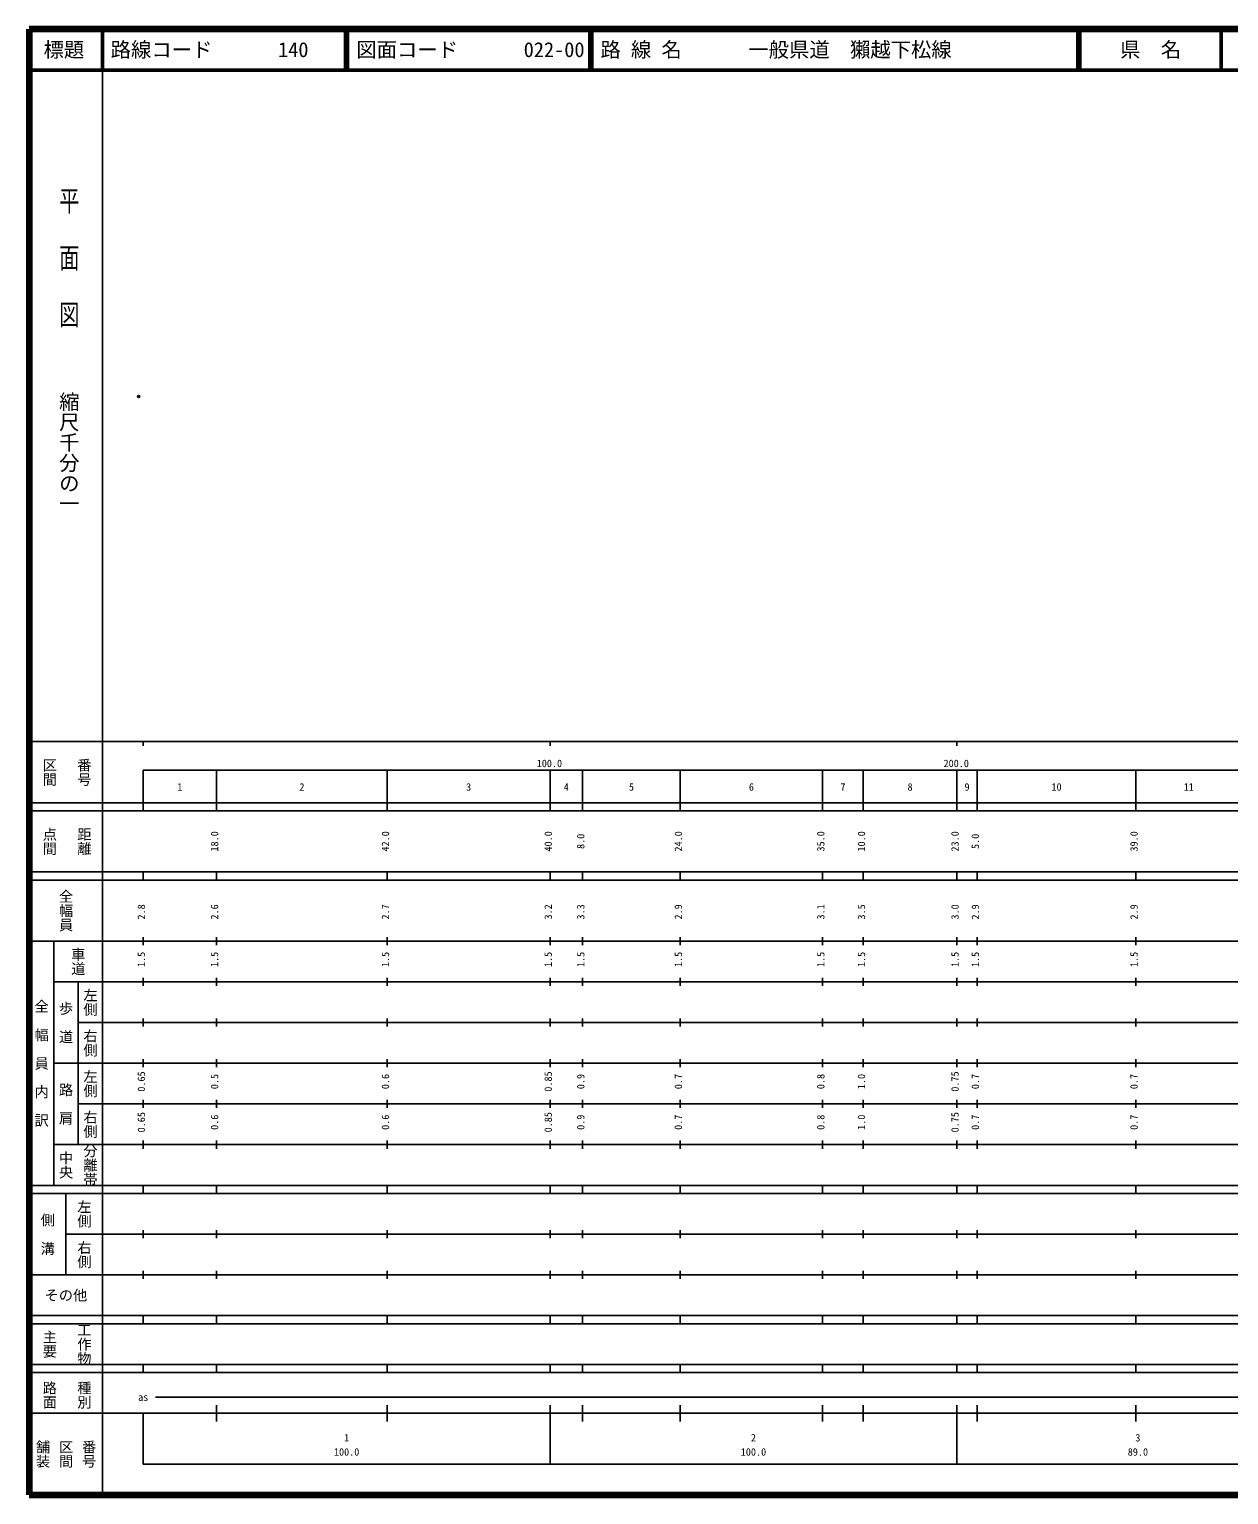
# Model space of a CAD drawing. Units: millimetres on the paper. Extents: x 40 to 680, y 20 to 380.
# Drawn here: x 40 to 334.8, y 20 to 380 of the extents above; entities that cross this region are included whole.
import ezdxf
from ezdxf.enums import TextEntityAlignment as Align

# ---------------------------------------------------------------- set-up
doc = ezdxf.new("R2010")
doc.units = ezdxf.units.MM
doc.header["$PDMODE"] = 32
doc.header["$PDSIZE"] = 0.5
doc.layers.add('M-OTRS', color=6, linetype='Continuous')
doc.layers.add('M-TTL-TXT', color=7, linetype='Continuous')
for name, color, linetype, lineweight in [('M-TTL', 2, 'Continuous', 140), ('M-TTL-BAND', 7, 'Continuous', 25), ('M-TTL-LINE', 7, 'Continuous', 50)]:
    doc.layers.add(name, color=color, linetype=linetype, lineweight=lineweight)
doc.styles.add('@ＭＳ ゴシック', font='')
doc.styles.add('ＭＳ ゴシック', font='')
doc.styles.get('@ＭＳ ゴシック').set_extended_font_data('@MS Gothic')
doc.styles.get('ＭＳ ゴシック').set_extended_font_data('MS Gothic')

msp = doc.modelspace()

# ---------------------------------------------------------------- linework, layer by layer
at = {"layer": 'M-OTRS'}
msp.add_point((66.882, 289.796), dxfattribs=at)
at = {"layer": 'M-TTL'}
for p, q in [((40, 380), (40, 20)), ((680, 380), (40, 380)), ((40, 20), (680, 20))]:
    msp.add_line(p, q, dxfattribs=at)
at = {"layer": 'M-TTL-BAND'}
for p, q in [((58, 370), (58, 20)), ((40, 205), (579, 205)), ((68, 205), (68, 204)), ((168, 205), (168, 204)), ((268, 205), (268, 204)), ((68, 198), (579, 198)), ((68, 198), (68, 188)), ((86, 188), (86, 198)), ((128, 188), (128, 198)), ((168, 188), (168, 198)), ((176, 188), (176, 198)), ((200, 188), (200, 198)), ((235, 188), (235, 198)), ((245, 188), (245, 198)), ((268, 188), (268, 198)), ((273, 188), (273, 198)), ((312, 188), (312, 198)), ((40, 190), (579, 190)), ((40, 188), (579, 188)), ((40, 173), (579, 173)), ((68, 171), (68, 173)), ((86, 171), (86, 173)), ((128, 171), (128, 173)), ((168, 171), (168, 173)), ((176, 171), (176, 173)), ((200, 171), (200, 173)), ((235, 171), (235, 173)), ((245, 171), (245, 173)), ((268, 171), (268, 173)), ((273, 171), (273, 173)), ((312, 171), (312, 173)), ((40, 171), (579, 171)), ((40, 156), (579, 156)), ((46, 96), (46, 156)), ((68, 155), (68, 157)), ((86, 155), (86, 157)), ((128, 155), (128, 157)), ((168, 155), (168, 157)), ((176, 155), (176, 157)), ((200, 155), (200, 157)), ((235, 155), (235, 157)), ((245, 155), (245, 157)), ((268, 155), (268, 157)), ((273, 155), (273, 157)), ((312, 155), (312, 157)), ((46, 146), (579, 146)), ((52, 146), (52, 106)), ((68, 145), (68, 147)), ((86, 145), (86, 147)), ((128, 145), (128, 147)), ((168, 145), (168, 147)), ((176, 145), (176, 147)), ((200, 145), (200, 147)), ((235, 145), (235, 147)), ((245, 145), (245, 147)), ((268, 145), (268, 147)), ((273, 145), (273, 147)), ((312, 145), (312, 147)), ((68, 135), (68, 137)), ((86, 135), (86, 137)), ((128, 135), (128, 137)), ((168, 135), (168, 137)), ((176, 135), (176, 137)), ((200, 135), (200, 137)), ((235, 135), (235, 137)), ((245, 135), (245, 137)), ((268, 135), (268, 137)), ((273, 135), (273, 137)), ((312, 135), (312, 137)), ((52, 136), (579, 136)), ((46, 126), (579, 126)), ((68, 125), (68, 127)), ((86, 125), (86, 127)), ((128, 125), (128, 127)), ((168, 125), (168, 127)), ((176, 125), (176, 127)), ((200, 125), (200, 127)), ((235, 125), (235, 127)), ((245, 125), (245, 127)), ((268, 125), (268, 127)), ((273, 125), (273, 127)), ((312, 125), (312, 127)), ((52, 116), (579, 116)), ((68, 115), (68, 117)), ((86, 115), (86, 117)), ((128, 115), (128, 117)), ((168, 115), (168, 117)), ((176, 115), (176, 117)), ((200, 115), (200, 117)), ((235, 115), (235, 117)), ((245, 115), (245, 117)), ((268, 115), (268, 117)), ((273, 115), (273, 117)), ((312, 115), (312, 117)), ((46, 106), (579, 106)), ((68, 105), (68, 107)), ((86, 105), (86, 107)), ((128, 105), (128, 107)), ((168, 105), (168, 107)), ((176, 105), (176, 107)), ((200, 105), (200, 107)), ((235, 105), (235, 107)), ((245, 105), (245, 107)), ((268, 105), (268, 107)), ((273, 105), (273, 107)), ((312, 105), (312, 107)), ((40, 96), (579, 96)), ((40, 94), (579, 94)), ((49, 94), (49, 74)), ((68, 94), (68, 96)), ((86, 94), (86, 96)), ((128, 94), (128, 96)), ((168, 94), (168, 96)), ((176, 94), (176, 96)), ((200, 94), (200, 96)), ((235, 94), (235, 96)), ((245, 94), (245, 96)), ((268, 94), (268, 96)), ((273, 94), (273, 96)), ((312, 94), (312, 96)), ((49, 84), (579, 84)), ((68, 83), (68, 85)), ((86, 83), (86, 85)), ((128, 83), (128, 85)), ((168, 83), (168, 85)), ((176, 83), (176, 85)), ((200, 83), (200, 85)), ((235, 83), (235, 85)), ((245, 83), (245, 85)), ((268, 83), (268, 85)), ((273, 83), (273, 85)), ((312, 83), (312, 85)), ((40, 74), (579, 74)), ((68, 73), (68, 75)), ((86, 73), (86, 75)), ((128, 73), (128, 75)), ((168, 73), (168, 75)), ((176, 73), (176, 75)), ((200, 73), (200, 75)), ((235, 73), (235, 75)), ((245, 73), (245, 75)), ((268, 73), (268, 75)), ((273, 73), (273, 75)), ((312, 73), (312, 75)), ((40, 64), (579, 64)), ((40, 62), (579, 62)), ((68, 62), (68, 64)), ((86, 62), (86, 64)), ((128, 62), (128, 64)), ((168, 62), (168, 64)), ((176, 62), (176, 64)), ((200, 62), (200, 64)), ((235, 62), (235, 64)), ((245, 62), (245, 64)), ((268, 62), (268, 64)), ((273, 62), (273, 64)), ((312, 62), (312, 64)), ((40, 52), (579, 52)), ((68, 50), (68, 52)), ((86, 50), (86, 52)), ((128, 50), (128, 52)), ((168, 50), (168, 52)), ((176, 50), (176, 52)), ((200, 50), (200, 52)), ((235, 50), (235, 52)), ((245, 50), (245, 52)), ((268, 50), (268, 52)), ((273, 50), (273, 52)), ((312, 50), (312, 52)), ((40, 50), (579, 50)), ((71, 44), (565, 44)), ((40, 40), (579, 40)), ((68, 40), (68, 27.5)), ((86, 38), (86, 42)), ((128, 38), (128, 42)), ((168, 27.5), (168, 42)), ((176, 38), (176, 42)), ((200, 38), (200, 42)), ((235, 38), (235, 42)), ((245, 38), (245, 42)), ((268, 27.5), (268, 42)), ((273, 38), (273, 42)), ((312, 38), (312, 42)), ((68, 27.5), (579, 27.5))]:
    msp.add_line(p, q, dxfattribs=at)
at = {"layer": 'M-TTL-LINE'}
for p, q in [((58, 380), (58, 370)), ((117.75, 380), (117.75, 370)), ((118.25, 380), (118.25, 370)), ((177.75, 380), (177.75, 370)), ((178.25, 380), (178.25, 370)), ((297.75, 380), (297.75, 370)), ((298.25, 380), (298.25, 370)), ((333, 380), (333, 370)), ((40, 370), (680, 370))]:
    msp.add_line(p, q, dxfattribs=at)

# ---------------------------------------------------------------- texts
at = {"layer": 'M-TTL-BAND', "style": '@ＭＳ ゴシック', "width": 1.4}
msp.add_text('平  面  図', height=3.666, rotation=270, dxfattribs=at).set_placement((49.777, 306.475), align=Align.MIDDLE_RIGHT)
at = {"layer": 'M-TTL-BAND', "style": '@ＭＳ ゴシック'}
msp.add_text('縮尺千分の一', height=3.666, rotation=270, dxfattribs=at).set_placement((49.777, 261.03), align=Align.MIDDLE_RIGHT)
for s, p in [('区間', (45, 197.5)), ('番号', (53.5, 197.5)), ('点間', (45, 180.5)), ('距離', (53.5, 180.5)), ('全幅員', (49, 163.5)), ('車道', (52, 151)), ('左側', (55, 141)), ('全\u3000幅\u3000員\u3000内\u3000訳', (43, 126)), ('歩\u3000道', (49, 136)), ('右側', (55, 131)), ('左側', (55, 121)), ('路\u3000肩', (49, 116)), ('右側', (55, 111)), ('分離帯', (55, 101)), ('中央', (49, 101)), ('左側', (53.5, 89)), ('側\u3000溝', (44.5, 84)), ('右側', (53.5, 79)), ('工作物', (53.5, 57)), ('主要', (45, 57)), ('路面', (45, 44.5)), ('種別', (53.5, 44.5)), ('舗装', (43.333, 30)), ('区間', (49, 30)), ('番号', (54.667, 30))]:
    msp.add_text(s, height=2.566, rotation=270, dxfattribs=at).set_placement(p, align=Align.MIDDLE_CENTER)
at = {"layer": 'M-TTL-BAND', "style": 'ＭＳ ゴシック'}
for s, p in [('100.0', (167.844, 198.195)), ('200.0', (267.844, 198.195)), ('1', (77, 192.405)), ('2', (107, 192.405)), ('3', (148, 192.405)), ('4', (172, 192.405)), ('5', (188, 192.405)), ('6', (217.5, 192.405)), ('7', (240, 192.405)), ('8', (256.5, 192.405)), ('9', (270.5, 192.405)), ('10', (292.5, 192.405)), ('11', (325, 192.405)), ('as', (68, 42.5)), ('1', (118, 32.523)), ('2', (218, 32.523)), ('3', (312.5, 32.523)), ('100.0', (118, 29.033)), ('100.0', (218, 29.033)), ('89.0', (312.5, 29.033))]:
    msp.add_text(s, height=1.833, dxfattribs=at).set_placement(p, align=Align.BOTTOM_CENTER)
for s, p in [('18.0', (87, 180.5)), ('42.0', (129, 180.5)), ('40.0', (169, 180.5)), ('8.0', (177, 180.5)), ('24.0', (201, 180.5)), ('35.0', (236, 180.5)), ('10.0', (246, 180.5)), ('23.0', (269, 180.5)), ('5.0', (274, 180.5)), ('39.0', (313, 180.5)), ('2.8', (69, 163.174)), ('2.6', (87, 163.174)), ('2.7', (129, 163.174)), ('3.2', (169, 163.174)), ('3.3', (177, 163.174)), ('2.9', (201, 163.174)), ('3.1', (236, 163.174)), ('3.5', (246, 163.174)), ('3.0', (269, 163.174)), ('2.9', (274, 163.174)), ('2.9', (313, 163.174)), ('1.5', (69, 151.5)), ('1.5', (87, 151.5)), ('1.5', (129, 151.5)), ('1.5', (169, 151.5)), ('1.5', (177, 151.5)), ('1.5', (201, 151.5)), ('1.5', (236, 151.5)), ('1.5', (246, 151.5)), ('1.5', (269, 151.5)), ('1.5', (274, 151.5)), ('1.5', (313, 151.5)), ('0.65', (69, 121.5)), ('0.5', (87, 121.5)), ('0.6', (129, 121.5)), ('0.85', (169, 121.5)), ('0.9', (177, 121.5)), ('0.7', (201, 121.5)), ('0.8', (236, 121.5)), ('1.0', (246, 121.5)), ('0.75', (269, 121.5)), ('0.7', (274, 121.5)), ('0.7', (313, 121.5)), ('0.65', (69, 111.5)), ('0.6', (87, 111.5)), ('0.6', (129, 111.5)), ('0.85', (169, 111.5)), ('0.9', (177, 111.5)), ('0.7', (201, 111.5)), ('0.8', (236, 111.5)), ('1.0', (246, 111.5)), ('0.75', (269, 111.5)), ('0.7', (274, 111.5)), ('0.7', (313, 111.5))]:
    msp.add_text(s, height=1.833, rotation=90, dxfattribs=at).set_placement(p, align=Align.BOTTOM_CENTER)
msp.add_text('その他', height=2.566, dxfattribs=at).set_placement((49, 69), align=Align.MIDDLE_CENTER)
at = {"layer": 'M-TTL-TXT', "style": 'ＭＳ ゴシック'}
for s, p in [('標題', (48.5, 375)), ('県\u3000名', (315.625, 375))]:
    msp.add_text(s, height=3.666, dxfattribs=at).set_placement(p, align=Align.MIDDLE_CENTER)
for s, p in [('路線コード', (60, 375)), ('140', (101.142, 375)), ('図面コード', (120.38, 375)), ('022-00', (161.521, 375)), ('路 線 名', (180.38, 375)), ('一般県道\u3000獺越下松線', (216.734, 375))]:
    msp.add_text(s, height=3.666, dxfattribs=at).set_placement(p, align=Align.MIDDLE_LEFT)

doc.saveas('drawing.dxf')
